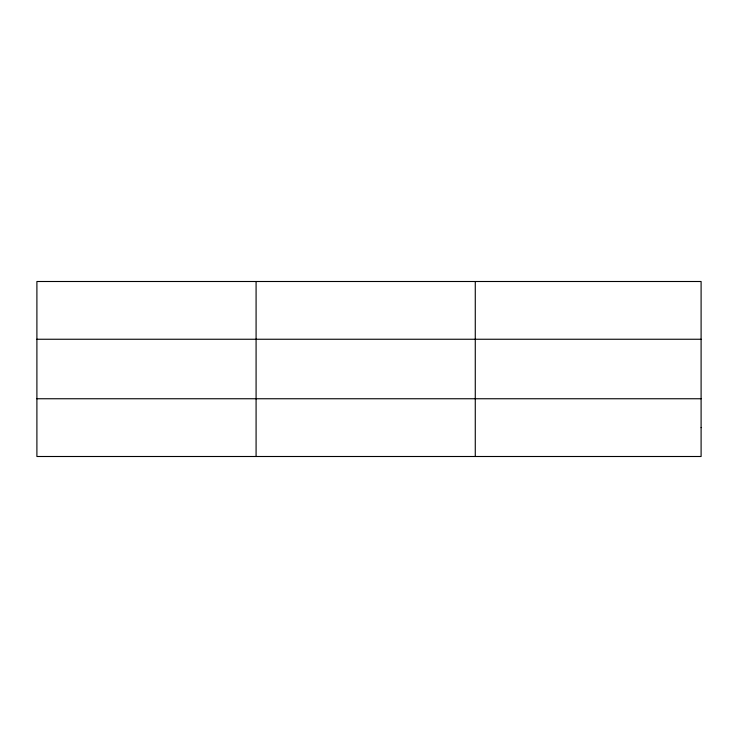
<?xml version="1.0" encoding="UTF-8"?>
<svg xmlns="http://www.w3.org/2000/svg" width="738" height="738" viewBox="0 0 738 738"><rect width="100%" height="100%" fill="white"/><g stroke="black" fill="none" stroke-linecap="round" stroke-linejoin="round"><path stroke-width="1.11" d="M256.086 281.501L256.086 456.499M475.272 281.501L475.272 456.499M36.9 339.249L701.1 339.249M36.9 398.751L701.1 398.751M701.1 427.625L701.1 456.499L36.9 456.499L36.9 281.501L701.1 281.501L701.1 427.625"/></g></svg>
